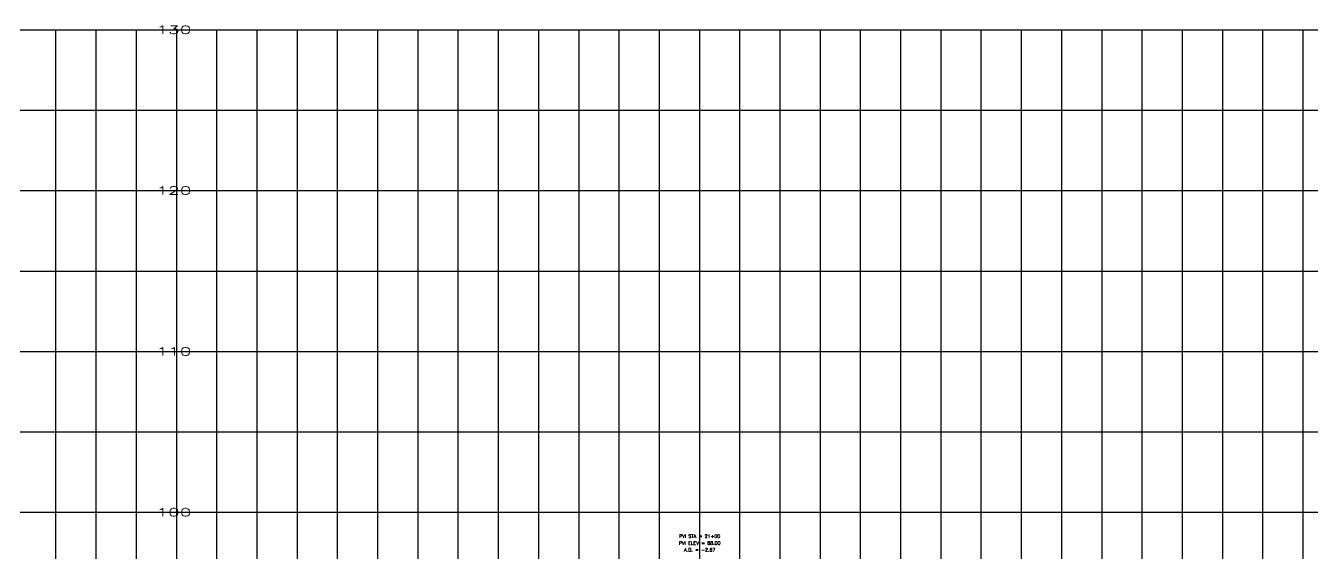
# Model space of a CAD drawing. Header units: inches. Extents: x 42 to 5940, y 215 to 3803.
# Drawn here: x 1392 to 2991, y 1269 to 1925 of the extents above; entities that cross this region are included whole.
import ezdxf
from ezdxf.enums import TextEntityAlignment as Align

# ---------------------------------------------------------------- set-up
doc = ezdxf.new("R2010")
doc.units = ezdxf.units.IN
doc.header["$MEASUREMENT"] = 0
for name, color, linetype in [('LOOP1PFGCT', 3, 'Continuous'), ('LOOP1PGRID', 9, 'Continuous'), ('LOOP1PGRIDT', 6, 'Continuous')]:
    doc.layers.add(name, color=color, linetype=linetype)
doc.styles.add('140', font='simplex.shx', dxfattribs={"width": 1.7, "height": 9.944})
doc.styles.add('60L', font='simplex.shx', dxfattribs={"height": 5.3})

msp = doc.modelspace()

# ---------------------------------------------------------------- linework, layer by layer
at = {"layer": 'LOOP1PGRID'}
for p, q in [((100, 1920), (5911.991, 1920)), ((1430, 320), (1430, 1920)), ((1480, 320), (1480, 1920)), ((1530, 320), (1530, 1920)), ((1580, 320), (1580, 1920)), ((1630, 320), (1630, 1920)), ((1680, 320), (1680, 1920)), ((1730, 320), (1730, 1920)), ((1780, 320), (1780, 1920)), ((1830, 320), (1830, 1920)), ((1880, 320), (1880, 1920)), ((1930, 320), (1930, 1920)), ((1980, 320), (1980, 1920)), ((2030, 320), (2030, 1920)), ((2080, 320), (2080, 1920)), ((2130, 320), (2130, 1920)), ((2180, 320), (2180, 1920)), ((2230, 320), (2230, 1920)), ((2280, 320), (2280, 1920)), ((2330, 320), (2330, 1920)), ((2380, 320), (2380, 1920)), ((2430, 320), (2430, 1920)), ((2480, 320), (2480, 1920)), ((2530, 320), (2530, 1920)), ((2580, 320), (2580, 1920)), ((2630, 320), (2630, 1920)), ((2680, 320), (2680, 1920)), ((2730, 320), (2730, 1920)), ((2780, 320), (2780, 1920)), ((2830, 320), (2830, 1920)), ((2880, 320), (2880, 1920)), ((2930, 320), (2930, 1920)), ((2980, 320), (2980, 1920)), ((100, 1820), (5911.991, 1820)), ((100, 1720), (5911.991, 1720)), ((100, 1620), (5911.991, 1620)), ((100, 1520), (5911.991, 1520)), ((100, 1420), (5911.991, 1420)), ((100, 1320), (5911.991, 1320))]:
    msp.add_line(p, q, dxfattribs=at)

# ---------------------------------------------------------------- texts
at = {"layer": 'LOOP1PFGCT', "style": '60L'}
for s, p in [('PVI ELEV = 88.00', (2230, 1279.68)), ('PVI STA = 21+00', (2230, 1288.16)), ('A.D. = -2.67', (2230, 1271.2))]:
    msp.add_text(s, height=4.24, dxfattribs=at).set_placement(p, align=Align.CENTER)
at = {"layer": 'LOOP1PGRIDT', "style": '140', "width": 1.7}
for s, p in [('130', (1598.24624, 1920)), ('120', (1598.24624, 1720)), ('110', (1598.24624, 1520)), ('100', (1598.24624, 1320))]:
    msp.add_text(s, height=9.944, dxfattribs=at).set_placement(p, align=Align.MIDDLE_RIGHT)

doc.saveas('drawing.dxf')
